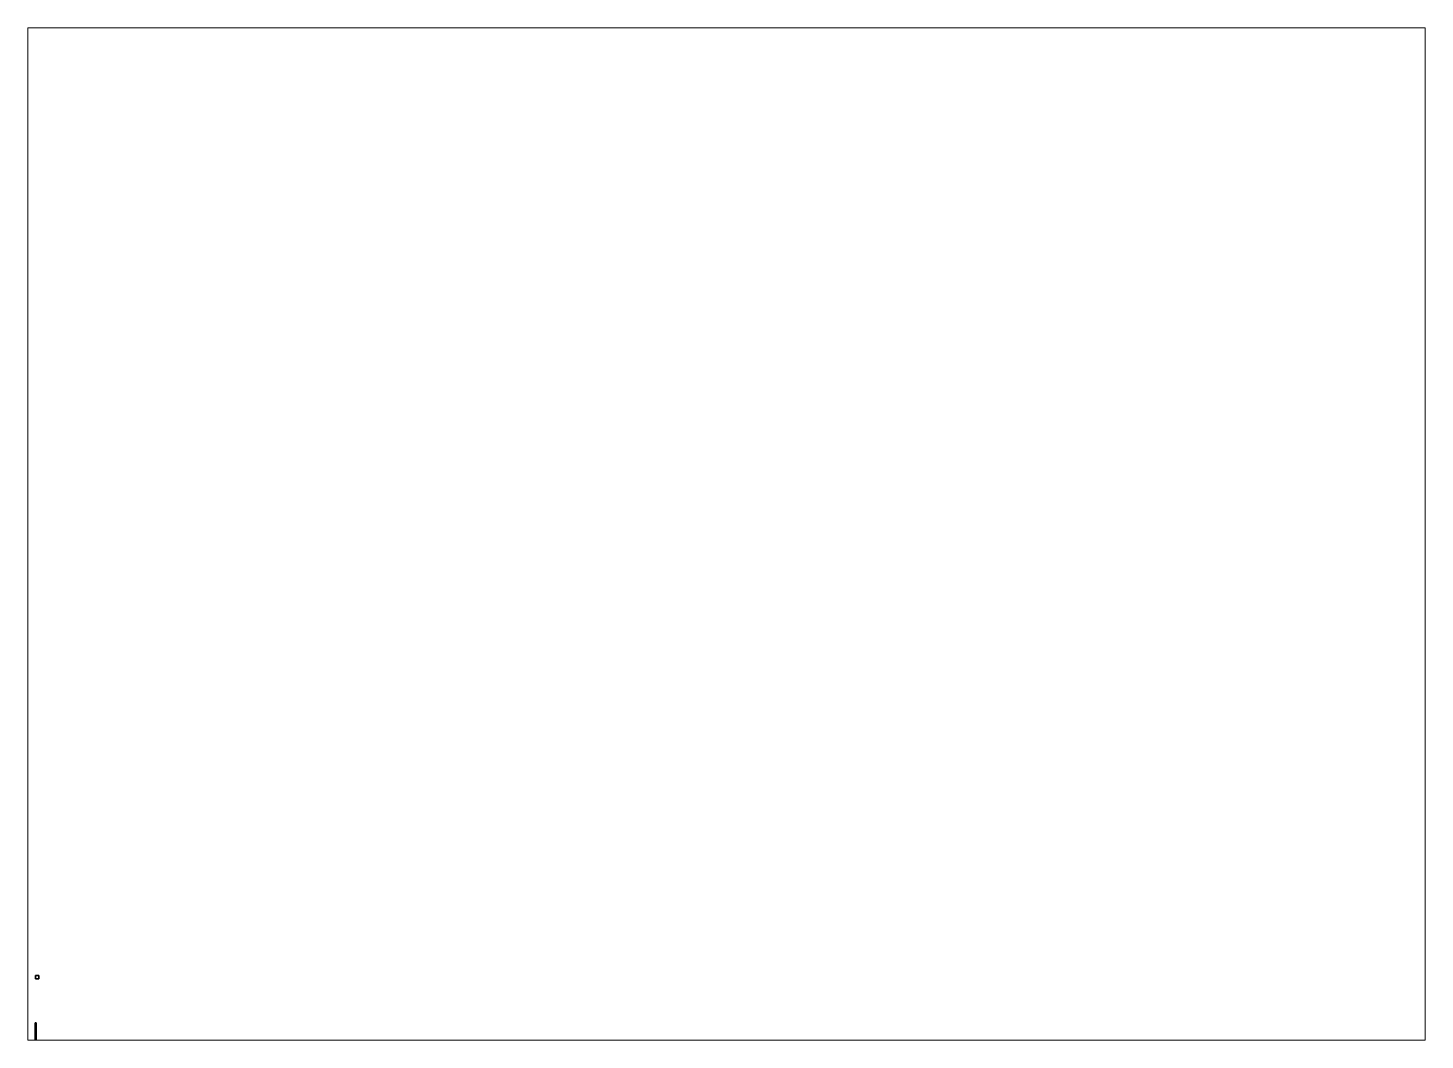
# Paper-space layout 'Layout1' of a CAD drawing. Header units: millimetres. Extents: x 28 to 251, y 20 to 181.
# The model-space entities are those that its viewports show. They can reach past a viewport. Long polylines and large blocks are cut down to what shows.
import ezdxf

# ---------------------------------------------------------------- set-up
doc = ezdxf.new("R2010")
doc.units = ezdxf.units.MM
doc.layers.add('p2', color=3, linetype='Continuous')

msp = doc.modelspace()

# ---------------------------------------------------------------- linework, layer by layer
for points in [[(1, 14.33, 4.84), (1, 14.33, 3.84), (0, 14.33, 3.84), (0, 14.33, 4.84)], [(1, 14.33, 3.84), (1, 13.33, 3.84), (0, 13.33, 3.84), (0, 14.33, 3.84)], [(0, 14.33, 3.84), (0, 13.33, 3.84), (0, 13.33, 4.84), (0, 14.33, 4.84)], [(0, 14.33, 4.84), (0, 13.33, 4.84), (1, 13.33, 4.84), (1, 14.33, 4.84)], [(0, 13.33, 4.84), (0, 13.33, 3.84), (1, 13.33, 3.84), (1, 13.33, 4.84)], [(1, 13.33, 4.84), (1, 13.33, 3.84), (1, 14.33, 3.84), (1, 14.33, 4.84)], [(-0.16, -0.09, -1.41), (-0.16, -0.07, -0.42), (-0.16, 0, -0.42), (-0.16, 0, -1.41)], [(0.16, 0, -0.42), (0.16, 0, -1.41), (-0.16, 0, -1.41), (-0.16, 0, -0.42)], [(0, -0.03, -0.36), (0.16, 0, -0.42), (-0.16, 0, -0.42), (0, -0.03, -0.36)], [(-0.16, -0.07, -0.42), (0, -0.13, -0.33), (0, -0.03, -0.36), (-0.16, 0, -0.42)], [(0.16, 0, -1.41), (0, -0.09, -1.5), (0, -0.09, -1.5), (-0.16, 0, -1.41)], [(0, -0.09, -1.5), (-0.16, -0.09, -1.41), (-0.16, 0, -1.41), (0, -0.09, -1.5)], [(0, -0.13, -0.33), (0.16, -0.07, -0.42), (0.16, 0, -0.42), (0, -0.03, -0.36)], [(0.16, -0.09, -1.41), (0, -0.09, -1.5), (0, -0.09, -1.5), (0.16, 0, -1.41)], [(0.16, -0.07, -0.42), (0.16, -0.09, -1.41), (0.16, 0, -1.41), (0.16, 0, -0.42)], [(-0.16, -1.98, -0.71), (-0.16, -1.75, -0.26), (-0.16, -0.07, -0.42), (-0.16, -0.09, -1.41)], [(-0.16, -1.75, -0.26), (0, -1.8, -0.2), (0, -0.13, -0.33), (-0.16, -0.07, -0.42)], [(0, -1.98, -0.86), (-0.16, -1.98, -0.71), (-0.16, -0.09, -1.41), (0, -0.09, -1.5)], [(-0.16, -2.17, -0.71), (-0.16, -2.09, -0.26), (-0.16, -1.75, -0.26), (-0.16, -1.98, -0.71)], [(-0.16, -2.09, -0.26), (0, -2.11, -0.2), (0, -1.8, -0.2), (-0.16, -1.75, -0.26)], [(0, -2.18, -0.86), (-0.16, -2.17, -0.71), (-0.16, -1.98, -0.71), (0, -1.98, -0.86)], [(-0.16, -2.37, -0.83), (-0.16, -2.22, -0.32), (-0.16, -2.09, -0.26), (-0.16, -2.17, -0.71)], [(-0.16, -2.22, -0.32), (0, -2.24, -0.27), (0, -2.11, -0.2), (-0.16, -2.09, -0.26)], [(0, -2.37, -0.92), (-0.16, -2.37, -0.83), (-0.16, -2.17, -0.71), (0, -2.18, -0.86)], [(-0.16, -2.56, -0.65), (-0.16, -2.73, -0.57), (-0.16, -2.57, -0.32), (-0.16, -2.22, -0.32)], [(-0.16, -2.43, -0.83), (-0.16, -2.56, -0.65), (-0.16, -2.22, -0.32), (-0.16, -2.37, -0.83)], [(-0.16, -2.22, -0.32), (-0.16, -2.57, -0.32), (0, -2.57, -0.27), (0, -2.24, -0.27)], [(0, -2.43, -0.92), (-0.16, -2.43, -0.83), (-0.16, -2.37, -0.83), (0, -2.37, -0.92)], [(0, -2.64, -0.77), (-0.16, -2.56, -0.65), (-0.16, -2.43, -0.83), (0, -2.43, -0.92)], [(0, -2.64, -0.77), (0, -2.8, -0.66), (-0.16, -2.73, -0.57), (-0.16, -2.56, -0.65)], [(-0.16, -2.73, -0.57), (-0.16, -3.18, -0.38), (-0.16, -3.22, -0.04), (-0.16, -2.57, -0.32)], [(-0.16, -2.57, -0.32), (-0.16, -3.22, -0.04), (0, -3.22, -0.04), (0, -2.57, -0.27)], [(0, -2.8, -0.66), (0, -3.12, -0.5), (-0.16, -3.18, -0.38), (-0.16, -2.73, -0.57)], [(0, -3.12, -0.5), (0, -4.65, -0.5), (-0.16, -4.65, -0.38), (-0.16, -3.18, -0.38)], [(-0.16, -3.18, -0.38), (-0.16, -4.65, -0.38), (-0.16, -3.35, 0.07), (-0.16, -3.22, -0.04)], [(0.16, -3.35, 0.07), (0.16, -3.22, -0.04), (-0.16, -3.22, -0.04), (-0.16, -3.35, 0.07)], [(-0.16, -5.71, -0.5), (-0.16, -5.84, 0.07), (-0.16, -3.35, 0.07), (-0.16, -4.65, -0.38)], [(-0.16, -3.35, 0.07), (-0.16, -5.84, 0.07), (-0.14, -5.84, 0.07), (-0.14, -3.35, 0.07)], [(-0.1, -2.69, 0.07), (-0.07, -2.69, 0), (-0.1, -2.75, -0.03), (-0.14, -2.75, 0.07)], [(-0.07, -2.69, 0.14), (-0.1, -2.69, 0.07), (-0.14, -2.75, 0.07), (-0.1, -2.75, 0.17)], [(-0.14, -2.85, 0.07), (-0.1, -2.85, 0.17), (-0.1, -2.75, 0.17), (-0.14, -2.75, 0.07)], [(-0.1, -2.85, -0.03), (-0.14, -2.85, 0.07), (-0.14, -2.75, 0.07), (-0.1, -2.75, -0.03)], [(-0.1, -2.94, 0.07), (-0.07, -2.94, 0.14), (-0.1, -2.85, 0.17), (-0.14, -2.85, 0.07)], [(-0.07, -2.94, 0), (-0.1, -2.94, 0.07), (-0.14, -2.85, 0.07), (-0.1, -2.85, -0.03)], [(-0.07, -2.69, 0), (0, -2.69, -0.03), (0, -2.75, -0.07), (-0.1, -2.75, -0.03)], [(0, -2.69, 0.17), (-0.07, -2.69, 0.14), (-0.1, -2.75, 0.17), (0, -2.75, 0.21)], [(0.07, -2.69, 0), (-0.1, -2.69, 0.07), (-0.07, -2.69, 0.14), (0.1, -2.69, 0.07)], [(0, -2.69, -0.03), (-0.07, -2.69, 0), (-0.1, -2.69, 0.07), (0.07, -2.69, 0)], [(-0.1, -2.85, 0.17), (0, -2.85, 0.21), (0, -2.75, 0.21), (-0.1, -2.75, 0.17)], [(0, -2.85, -0.07), (-0.1, -2.85, -0.03), (-0.1, -2.75, -0.03), (0, -2.75, -0.07)], [(-0.07, -2.94, 0.14), (0, -2.94, 0.17), (0, -2.85, 0.21), (-0.1, -2.85, 0.17)], [(0, -2.94, -0.03), (-0.07, -2.94, 0), (-0.1, -2.85, -0.03), (0, -2.85, -0.07)], [(0.08, -3.1, 0.31), (0.08, -3.1, 0.17), (-0.08, -3.1, 0.17), (-0.08, -3.1, 0.31)], [(-0.08, -3.1, 0.31), (-0.08, -3.1, 0.17), (-0.08, -3.21, 0.25), (-0.08, -3.21, 0.31)], [(0.08, -3.21, 0.31), (0.08, -3.1, 0.31), (-0.08, -3.1, 0.31), (-0.08, -3.21, 0.31)], [(-0.08, -3.1, 0.17), (-0.08, -3.1, 0.17), (-0.08, -3.26, 0.17), (-0.08, -3.21, 0.25)], [(-0.08, -3.21, 0.31), (-0.08, -3.21, 0.25), (0.08, -3.21, 0.25), (0.08, -3.21, 0.31)], [(-0.08, -3.21, 0.25), (-0.08, -3.26, 0.17), (0.08, -3.26, 0.17), (0.08, -3.21, 0.25)], [(0.1, -2.69, 0.07), (-0.07, -2.69, 0.14), (0, -2.69, 0.17), (0.07, -2.69, 0.14)], [(0, -1.8, -0.2), (0.16, -1.75, -0.26), (0.16, -0.07, -0.42), (0, -0.13, -0.33)], [(0.16, -1.98, -0.71), (0, -1.98, -0.86), (0, -0.09, -1.5), (0.16, -0.09, -1.41)], [(0, -2.11, -0.2), (0.16, -2.09, -0.26), (0.16, -1.75, -0.26), (0, -1.8, -0.2)], [(0.16, -2.17, -0.71), (0, -2.18, -0.86), (0, -1.98, -0.86), (0.16, -1.98, -0.71)], [(0, -2.24, -0.27), (0.16, -2.22, -0.32), (0.16, -2.09, -0.26), (0, -2.11, -0.2)], [(0.16, -2.37, -0.83), (0, -2.37, -0.92), (0, -2.18, -0.86), (0.16, -2.17, -0.71)], [(0.16, -2.57, -0.32), (0.16, -2.22, -0.32), (0, -2.24, -0.27), (0, -2.57, -0.27)], [(0.16, -2.43, -0.83), (0, -2.43, -0.92), (0, -2.37, -0.92), (0.16, -2.37, -0.83)], [(0.16, -2.56, -0.65), (0, -2.64, -0.77), (0, -2.43, -0.92), (0.16, -2.43, -0.83)], [(0, -2.8, -0.66), (0, -2.64, -0.77), (0.16, -2.56, -0.65), (0.16, -2.73, -0.57)], [(0.16, -3.22, -0.04), (0.16, -2.57, -0.32), (0, -2.57, -0.27), (0, -3.22, -0.04)], [(0, -2.69, -0.03), (0.07, -2.69, 0), (0.1, -2.75, -0.03), (0, -2.75, -0.07)], [(0.07, -2.69, 0.14), (0, -2.69, 0.17), (0, -2.75, 0.21), (0.1, -2.75, 0.17)], [(0, -3.12, -0.5), (0, -2.8, -0.66), (0.16, -2.73, -0.57), (0.16, -3.18, -0.38)], [(0, -2.85, 0.21), (0.1, -2.85, 0.17), (0.1, -2.75, 0.17), (0, -2.75, 0.21)], [(0.1, -2.85, -0.03), (0, -2.85, -0.07), (0, -2.75, -0.07), (0.1, -2.75, -0.03)], [(0, -2.94, 0.17), (0.07, -2.94, 0.14), (0.1, -2.85, 0.17), (0, -2.85, 0.21)], [(0.07, -2.94, 0), (0, -2.94, -0.03), (0, -2.85, -0.07), (0.1, -2.85, -0.03)], [(0, -4.65, -0.5), (0, -3.12, -0.5), (0.16, -3.18, -0.38), (0.16, -4.65, -0.38)], [(0.07, -2.69, 0), (0.1, -2.69, 0.07), (0.14, -2.75, 0.07), (0.1, -2.75, -0.03)], [(0.1, -2.69, 0.07), (0.07, -2.69, 0.14), (0.1, -2.75, 0.17), (0.14, -2.75, 0.07)], [(0.07, -2.94, 0.14), (0.1, -2.94, 0.07), (0.14, -2.85, 0.07), (0.1, -2.85, 0.17)], [(0.1, -2.94, 0.07), (0.07, -2.94, 0), (0.1, -2.85, -0.03), (0.14, -2.85, 0.07)], [(0.08, -3.21, 0.25), (0.08, -3.1, 0.17), (0.08, -3.1, 0.31), (0.08, -3.21, 0.31)], [(0.08, -3.26, 0.17), (0.08, -3.1, 0.17), (0.08, -3.1, 0.17), (0.08, -3.21, 0.25)], [(0.1, -2.85, 0.17), (0.14, -2.85, 0.07), (0.14, -2.75, 0.07), (0.1, -2.75, 0.17)], [(0.14, -2.85, 0.07), (0.1, -2.85, -0.03), (0.1, -2.75, -0.03), (0.14, -2.75, 0.07)], [(0.16, -5.84, 0.07), (0.16, -3.35, 0.07), (0.14, -3.35, 0.07), (0.14, -5.84, 0.07)], [(0.16, -1.75, -0.26), (0.16, -1.98, -0.71), (0.16, -0.09, -1.41), (0.16, -0.07, -0.42)], [(0.16, -2.09, -0.26), (0.16, -2.17, -0.71), (0.16, -1.98, -0.71), (0.16, -1.75, -0.26)], [(0.16, -2.22, -0.32), (0.16, -2.37, -0.83), (0.16, -2.17, -0.71), (0.16, -2.09, -0.26)], [(0.16, -2.73, -0.57), (0.16, -2.56, -0.65), (0.16, -2.22, -0.32), (0.16, -2.57, -0.32)], [(0.16, -2.56, -0.65), (0.16, -2.43, -0.83), (0.16, -2.37, -0.83), (0.16, -2.22, -0.32)], [(0.16, -3.18, -0.38), (0.16, -2.73, -0.57), (0.16, -2.57, -0.32), (0.16, -3.22, -0.04)], [(0.16, -4.65, -0.38), (0.16, -3.18, -0.38), (0.16, -3.22, -0.04), (0.16, -3.35, 0.07)], [(0.16, -5.84, 0.07), (0.16, -5.71, -0.5), (0.16, -4.65, -0.38), (0.16, -3.35, 0.07)], [(-0.16, -5.64, -0.58), (-0.16, -5.71, -0.5), (-0.16, -4.65, -0.38), (-0.16, -4.74, -0.54)], [(-0.16, -4.74, -0.54), (-0.16, -4.65, -0.38), (0, -4.65, -0.5), (0, -4.65, -0.54)], [(0.16, -5.71, -0.5), (-0.16, -5.71, -0.5), (-0.16, -5.64, -0.58), (0.16, -5.64, -0.58)], [(-0.16, -5.88, -0.38), (-0.16, -5.84, 0.07), (-0.16, -5.84, 0.07), (-0.16, -5.71, -0.5)], [(-0.11, -5.88, -0.49), (-0.16, -5.88, -0.38), (-0.16, -5.71, -0.5)], [(0, -5.88, -0.54), (-0.11, -5.88, -0.49), (-0.16, -5.71, -0.5), (0, -5.88, -0.54)], [(0, -5.88, -0.54), (0, -5.88, -0.54), (-0.16, -5.71, -0.5), (0.16, -5.71, -0.5)], [(-0.16, -7.45, 0.07), (-0.11, -7.45, 0.18), (-0.11, -5.84, 0.18), (-0.16, -5.84, 0.07)], [(-0.16, -7.45, -0.31), (-0.16, -7.45, 0.07), (-0.16, -5.84, 0.07), (-0.16, -5.96, -0.38)], [(-0.16, -5.96, -0.38), (-0.16, -5.84, 0.07), (-0.16, -5.84, 0.07), (-0.16, -5.88, -0.38)], [(-0.16, -5.84, 0.07), (-0.11, -5.84, 0.18), (-0.1, -5.84, 0.17), (-0.14, -5.84, 0.07)], [(-0.11, -5.96, -0.49), (-0.16, -5.96, -0.38), (-0.16, -5.88, -0.38), (-0.11, -5.88, -0.49)], [(-0.11, -7.45, -0.42), (-0.16, -7.45, -0.31), (-0.16, -5.96, -0.38), (-0.11, -5.96, -0.49)], [(-0.11, -7.45, 0.18), (0, -7.45, 0.23), (0, -5.84, 0.23), (-0.11, -5.84, 0.18)], [(-0.11, -5.84, 0.18), (0, -5.84, 0.23), (0, -5.84, 0.21), (-0.1, -5.84, 0.17)], [(0, -5.96, -0.54), (-0.11, -5.96, -0.49), (-0.11, -5.88, -0.49), (0, -5.88, -0.54)], [(0, -7.45, -0.47), (-0.11, -7.45, -0.42), (-0.11, -5.96, -0.49), (0, -5.96, -0.54)], [(0.08, -4.69, 0.25), (0.08, -4.69, 0.17), (-0.08, -4.69, 0.17), (-0.08, -4.69, 0.25)], [(-0.08, -4.69, 0.25), (-0.08, -4.69, 0.17), (-0.08, -5.64, 0.17), (-0.08, -5, 0.25)], [(0.08, -5, 0.25), (0.08, -4.69, 0.25), (-0.08, -4.69, 0.25), (-0.08, -5, 0.25)], [(0.08, -5, 0.35), (0.08, -5, 0.25), (-0.08, -5, 0.25), (-0.08, -5, 0.35)], [(-0.08, -5, 0.35), (-0.08, -5, 0.25), (-0.08, -5.17, 0.29), (-0.08, -5.17, 0.35)], [(0.08, -5.17, 0.35), (0.08, -5, 0.35), (-0.08, -5, 0.35), (-0.08, -5.17, 0.35)], [(-0.08, -5.17, 0.29), (-0.08, -5, 0.25), (-0.08, -5.64, 0.17), (-0.08, -5.64, 0.29)], [(-0.08, -5.17, 0.35), (-0.08, -5.17, 0.29), (0.08, -5.17, 0.29), (0.08, -5.17, 0.35)], [(0.08, -5.64, 0.29), (0.08, -5.17, 0.29), (-0.08, -5.17, 0.29), (-0.08, -5.64, 0.29)], [(0.08, -5.52, 0.34), (0.08, -5.47, 0.29), (-0.08, -5.47, 0.29), (-0.08, -5.52, 0.34)], [(-0.08, -5.52, 0.34), (-0.08, -5.47, 0.29), (-0.08, -5.59, 0.29), (-0.08, -5.57, 0.34)], [(0.08, -5.57, 0.34), (0.08, -5.52, 0.34), (-0.08, -5.52, 0.34), (-0.08, -5.57, 0.34)], [(-0.08, -5.57, 0.34), (-0.08, -5.59, 0.29), (0.08, -5.59, 0.29), (0.08, -5.57, 0.34)], [(-0.08, -5.64, 0.29), (-0.08, -5.64, 0.17), (0.08, -5.64, 0.17), (0.08, -5.64, 0.29)], [(0.16, -4.65, -0.38), (0.16, -4.74, -0.54), (0, -4.65, -0.54), (0, -4.65, -0.5)], [(0.11, -5.88, -0.49), (0, -5.88, -0.54), (0, -5.88, -0.54), (0.16, -5.71, -0.5)], [(0, -7.45, 0.23), (0.11, -7.45, 0.18), (0.11, -5.84, 0.18), (0, -5.84, 0.23)], [(0, -5.84, 0.23), (0.11, -5.84, 0.18), (0.1, -5.84, 0.17), (0, -5.84, 0.21)], [(0.11, -5.96, -0.49), (0, -5.96, -0.54), (0, -5.88, -0.54), (0.11, -5.88, -0.49)], [(0.11, -7.45, -0.42), (0, -7.45, -0.47), (0, -5.96, -0.54), (0.11, -5.96, -0.49)], [(0.08, -5.64, 0.17), (0.08, -4.69, 0.17), (0.08, -4.69, 0.25), (0.08, -5, 0.25)], [(0.08, -5.17, 0.29), (0.08, -5, 0.25), (0.08, -5, 0.35), (0.08, -5.17, 0.35)], [(0.08, -5.64, 0.17), (0.08, -5, 0.25), (0.08, -5.17, 0.29), (0.08, -5.64, 0.29)], [(0.08, -5.59, 0.29), (0.08, -5.47, 0.29), (0.08, -5.52, 0.34), (0.08, -5.57, 0.34)], [(0.11, -5.84, 0.18), (0.16, -5.84, 0.07), (0.14, -5.84, 0.07), (0.1, -5.84, 0.17)], [(0.16, -5.88, -0.38), (0.11, -5.88, -0.49), (0.16, -5.71, -0.5)], [(0.11, -7.45, 0.18), (0.16, -7.45, 0.07), (0.16, -5.84, 0.07), (0.11, -5.84, 0.18)], [(0.16, -5.96, -0.38), (0.11, -5.96, -0.49), (0.11, -5.88, -0.49), (0.16, -5.88, -0.38)], [(0.16, -7.45, -0.31), (0.11, -7.45, -0.42), (0.11, -5.96, -0.49), (0.16, -5.96, -0.38)], [(0.16, -5.71, -0.5), (0.16, -5.64, -0.58), (0.16, -4.74, -0.54), (0.16, -4.65, -0.38)], [(0.16, -5.84, 0.07), (0.16, -5.88, -0.38), (0.16, -5.71, -0.5), (0.16, -5.84, 0.07)], [(0.16, -7.45, 0.07), (0.16, -7.45, -0.31), (0.16, -5.96, -0.38), (0.16, -5.84, 0.07)], [(0.16, -5.84, 0.07), (0.16, -5.96, -0.38), (0.16, -5.88, -0.38), (0.16, -5.84, 0.07)]]:
    msp.add_3dface(points)
at = {"layer": 'p2'}
for points in [[(-0.14, -5.84, 0.07), (-0.1, -5.84, 0.17), (-0.1, -3.08, 0.17), (-0.14, -3.08, 0.07)], [(-0.1, -3.24, -0.03), (-0.14, -3.35, 0.07), (-0.14, -3.08, 0.07), (-0.1, -3.08, -0.03)], [(-0.1, -3.08, -0.03), (-0.14, -3.08, 0.07), (-0.1, -3.08, 0.07), (-0.07, -3.08, 0)], [(-0.14, -3.08, 0.07), (-0.1, -3.08, 0.17), (-0.07, -3.08, 0.14), (-0.1, -3.08, 0.07)], [(-0.1, -3.08, 0.07), (-0.07, -3.08, 0.14), (-0.07, -2.94, 0.14), (-0.1, -2.94, 0.07)], [(-0.07, -3.08, 0), (-0.1, -3.08, 0.07), (-0.1, -2.94, 0.07), (-0.07, -2.94, 0)], [(-0.1, -5.84, 0.17), (0, -5.84, 0.21), (0, -3.08, 0.21), (-0.1, -3.08, 0.17)], [(0, -3.14, -0.07), (-0.1, -3.24, -0.03), (-0.1, -3.08, -0.03), (0, -3.08, -0.07)], [(0, -3.08, -0.07), (-0.1, -3.08, -0.03), (-0.07, -3.08, 0), (0, -3.08, -0.03)], [(-0.1, -3.08, 0.17), (0, -3.08, 0.21), (0, -3.08, 0.17), (-0.07, -3.08, 0.14)], [(-0.07, -3.08, 0.14), (0, -3.08, 0.17), (0, -2.94, 0.17), (-0.07, -2.94, 0.14)], [(0, -3.08, -0.03), (-0.07, -3.08, 0), (-0.07, -2.94, 0), (0, -2.94, -0.03)], [(-0.05, -3.18, -0.55), (-0.05, -3.17, -0.43), (-0.05, -2.69, -0.62), (-0.05, -3.07, -0.62)], [(-0.05, -3.07, -0.62), (-0.05, -2.69, -0.62), (0.05, -2.69, -0.62), (0.05, -3.07, -0.62)], [(-0.05, -3.15, -0.62), (-0.05, -3.18, -0.55), (-0.05, -3.07, -0.62), (-0.05, -3.1, -0.66)], [(-0.05, -3.1, -0.66), (-0.05, -3.07, -0.62), (0.05, -3.07, -0.62), (0.05, -3.1, -0.66)], [(-0.05, -3.15, -0.73), (-0.05, -3.15, -0.62), (-0.05, -3.1, -0.66), (-0.05, -3.11, -0.77)], [(-0.05, -3.11, -0.77), (-0.05, -3.1, -0.66), (0.05, -3.1, -0.66), (0.05, -3.11, -0.77)], [(-0.05, -3.26, -0.82), (-0.05, -3.15, -0.73), (-0.05, -3.11, -0.77), (-0.05, -3.23, -0.86)], [(-0.05, -3.23, -0.86), (-0.05, -3.11, -0.77), (0.05, -3.11, -0.77), (0.05, -3.23, -0.86)], [(0.05, -3.26, -0.82), (0.05, -3.15, -0.73), (-0.05, -3.15, -0.73), (-0.05, -3.26, -0.82)], [(0.05, -3.15, -0.73), (0.05, -3.15, -0.62), (-0.05, -3.15, -0.62), (-0.05, -3.15, -0.73)], [(0.05, -3.15, -0.62), (0.05, -3.18, -0.55), (-0.05, -3.18, -0.55), (-0.05, -3.15, -0.62)], [(-0.05, -3.17, -0.43), (-0.05, -3.18, -0.55), (-0.05, -3.76, -0.55), (-0.05, -3.9, -0.43)], [(-0.05, -3.35, -0.62), (-0.05, -3.47, -0.55), (-0.05, -3.18, -0.55), (-0.05, -3.3, -0.62)], [(-0.05, -3.3, -0.62), (-0.05, -3.18, -0.55), (0.05, -3.18, -0.55), (0.05, -3.3, -0.62)], [(-0.05, -3.67, -0.82), (-0.05, -3.26, -0.82), (-0.05, -3.23, -0.86), (-0.05, -3.68, -0.86)], [(-0.05, -3.68, -0.86), (-0.05, -3.23, -0.86), (0.05, -3.23, -0.86), (0.05, -3.68, -0.86)], [(0.05, -3.67, -0.82), (0.05, -3.26, -0.82), (-0.05, -3.26, -0.82), (-0.05, -3.67, -0.82)], [(-0.05, -3.35, -0.72), (-0.05, -3.35, -0.62), (-0.05, -3.3, -0.62), (-0.05, -3.3, -0.74)], [(-0.05, -3.3, -0.74), (-0.05, -3.3, -0.62), (0.05, -3.3, -0.62), (0.05, -3.3, -0.74)], [(-0.05, -3.4, -0.79), (-0.05, -3.35, -0.72), (-0.05, -3.3, -0.74), (-0.05, -3.36, -0.81)], [(-0.05, -3.36, -0.81), (-0.05, -3.3, -0.74), (0.05, -3.3, -0.74), (0.05, -3.36, -0.81)], [(0.05, -3.35, -0.62), (0.05, -3.47, -0.55), (-0.05, -3.47, -0.55), (-0.05, -3.35, -0.62)], [(0.05, -3.35, -0.72), (0.05, -3.35, -0.62), (-0.05, -3.35, -0.62), (-0.05, -3.35, -0.72)], [(0.05, -3.4, -0.79), (0.05, -3.35, -0.72), (-0.05, -3.35, -0.72), (-0.05, -3.4, -0.79)], [(0.05, -3.36, -0.81), (0.05, -3.4, -0.79), (-0.05, -3.4, -0.79), (-0.05, -3.36, -0.81)], [(-0.05, -3.76, -0.55), (-0.05, -3.47, -0.55), (0.05, -3.47, -0.55), (0.05, -3.76, -0.55)], [(-0.05, -3.74, -0.8), (-0.05, -3.67, -0.82), (-0.05, -3.68, -0.86), (-0.05, -3.75, -0.84)], [(0.05, -3.74, -0.8), (0.05, -3.67, -0.82), (-0.05, -3.67, -0.82), (-0.05, -3.74, -0.8)], [(-0.05, -3.75, -0.84), (-0.05, -3.68, -0.86), (0.05, -3.68, -0.86), (0.05, -3.75, -0.84)], [(-0.05, -3.81, -0.72), (-0.05, -3.74, -0.8), (-0.05, -3.75, -0.84), (-0.05, -3.85, -0.72)], [(0.05, -3.81, -0.72), (0.05, -3.74, -0.8), (-0.05, -3.74, -0.8), (-0.05, -3.81, -0.72)], [(-0.05, -3.85, -0.72), (-0.05, -3.75, -0.84), (0.05, -3.75, -0.84), (0.05, -3.85, -0.72)], [(0.05, -3.76, -0.55), (0.05, -3.81, -0.61), (-0.05, -3.81, -0.61), (-0.05, -3.76, -0.55)], [(-0.05, -3.76, -0.55), (-0.05, -3.81, -0.61), (-0.05, -3.85, -0.59), (-0.05, -3.9, -0.54)], [(-0.05, -3.9, -0.43), (-0.05, -3.76, -0.55), (-0.05, -3.9, -0.54), (-0.05, -3.9, -0.43)], [(0.05, -3.81, -0.61), (0.05, -3.81, -0.72), (-0.05, -3.81, -0.72), (-0.05, -3.81, -0.61)], [(-0.05, -3.81, -0.61), (-0.05, -3.81, -0.72), (-0.05, -3.85, -0.72), (-0.05, -3.85, -0.59)], [(-0.05, -3.85, -0.59), (-0.05, -3.85, -0.72), (0.05, -3.85, -0.72), (0.05, -3.85, -0.59)], [(-0.05, -3.9, -0.54), (-0.05, -3.85, -0.59), (0.05, -3.85, -0.59), (0.05, -3.9, -0.54)], [(-0.05, -3.9, -0.43), (-0.05, -3.9, -0.54), (0.05, -3.9, -0.54), (0.05, -3.9, -0.43)], [(0, -3.08, 0.17), (0.07, -3.08, 0.14), (0.07, -2.94, 0.14), (0, -2.94, 0.17)], [(0.07, -3.08, 0), (0, -3.08, -0.03), (0, -2.94, -0.03), (0.07, -2.94, 0)], [(0, -5.84, 0.21), (0.1, -5.84, 0.17), (0.1, -3.08, 0.17), (0, -3.08, 0.21)], [(0.1, -3.24, -0.03), (0, -3.14, -0.07), (0, -3.08, -0.07), (0.1, -3.08, -0.03)], [(0, -3.08, 0.21), (0.1, -3.08, 0.17), (0.07, -3.08, 0.14), (0, -3.08, 0.17)], [(0.1, -3.08, -0.03), (0, -3.08, -0.07), (0, -3.08, -0.03), (0.07, -3.08, 0)], [(0.05, -2.69, -0.62), (0.05, -3.17, -0.43), (0.05, -3.18, -0.55), (0.05, -3.07, -0.62)], [(0.05, -3.07, -0.62), (0.05, -3.18, -0.55), (0.05, -3.15, -0.62), (0.05, -3.1, -0.66)], [(0.05, -3.1, -0.66), (0.05, -3.15, -0.62), (0.05, -3.15, -0.73), (0.05, -3.11, -0.77)], [(0.05, -3.11, -0.77), (0.05, -3.15, -0.73), (0.05, -3.26, -0.82), (0.05, -3.23, -0.86)], [(0.05, -3.76, -0.55), (0.05, -3.18, -0.55), (0.05, -3.17, -0.43), (0.05, -3.9, -0.43)], [(0.05, -3.18, -0.55), (0.05, -3.47, -0.55), (0.05, -3.35, -0.62), (0.05, -3.3, -0.62)], [(0.05, -3.23, -0.86), (0.05, -3.26, -0.82), (0.05, -3.67, -0.82), (0.05, -3.68, -0.86)], [(0.05, -3.3, -0.62), (0.05, -3.35, -0.62), (0.05, -3.35, -0.72), (0.05, -3.3, -0.74)], [(0.05, -3.3, -0.74), (0.05, -3.35, -0.72), (0.05, -3.4, -0.79), (0.05, -3.36, -0.81)], [(0.05, -3.68, -0.86), (0.05, -3.67, -0.82), (0.05, -3.74, -0.8), (0.05, -3.75, -0.84)], [(0.05, -3.75, -0.84), (0.05, -3.74, -0.8), (0.05, -3.81, -0.72), (0.05, -3.85, -0.72)], [(0.05, -3.85, -0.59), (0.05, -3.81, -0.61), (0.05, -3.76, -0.55), (0.05, -3.9, -0.54)], [(0.05, -3.9, -0.54), (0.05, -3.76, -0.55), (0.05, -3.9, -0.43)], [(0.05, -3.85, -0.72), (0.05, -3.81, -0.72), (0.05, -3.81, -0.61), (0.05, -3.85, -0.59)], [(0.07, -3.08, 0.14), (0.1, -3.08, 0.07), (0.1, -2.94, 0.07), (0.07, -2.94, 0.14)], [(0.1, -3.08, 0.07), (0.07, -3.08, 0), (0.07, -2.94, 0), (0.1, -2.94, 0.07)], [(0.1, -3.08, 0.17), (0.14, -3.08, 0.07), (0.1, -3.08, 0.07), (0.07, -3.08, 0.14)], [(0.14, -3.08, 0.07), (0.1, -3.08, -0.03), (0.07, -3.08, 0), (0.1, -3.08, 0.07)], [(0.1, -5.84, 0.17), (0.14, -5.84, 0.07), (0.14, -3.08, 0.07), (0.1, -3.08, 0.17)], [(0.14, -3.35, 0.07), (0.1, -3.24, -0.03), (0.1, -3.08, -0.03), (0.14, -3.08, 0.07)], [(0.16, -4.65, -0.54), (0.16, -4.66, -0.66), (-0.16, -4.66, -0.66), (-0.16, -4.65, -0.54)], [(-0.16, -4.65, -0.54), (-0.16, -4.66, -0.66), (-0.16, -4.66, -0.66), (-0.16, -4.74, -0.54)], [(-0.16, -4.74, -0.54), (-0.16, -4.66, -0.66), (-0.16, -5.64, -0.66), (-0.16, -5.64, -0.58)], [(-0.16, -5.64, -0.66), (-0.16, -4.66, -0.66), (0.16, -4.66, -0.66), (0.16, -5.64, -0.66)], [(-0.16, -5.64, -0.58), (-0.16, -5.64, -0.66), (0.16, -5.64, -0.66), (0.16, -5.64, -0.58)], [(0.14, -4.99, -0.66), (0.14, -4.99, -2.68), (-0.14, -4.99, -2.68), (-0.14, -4.99, -0.66)], [(-0.14, -4.99, -0.66), (-0.14, -4.99, -2.68), (-0.14, -5.42, -2.68), (-0.14, -5.42, -0.66)], [(-0.14, -5.42, -2.68), (-0.14, -4.99, -2.68), (0.14, -4.99, -2.68), (0.14, -5.42, -2.68)], [(-0.14, -5.42, -0.66), (-0.14, -5.42, -2.68), (0.14, -5.42, -2.68), (0.14, -5.42, -0.66)], [(0.14, -5.42, -2.68), (0.14, -4.99, -2.68), (0.14, -4.99, -0.66), (0.14, -5.42, -0.66)], [(0.16, -4.66, -0.66), (0.16, -4.66, -0.66), (0.16, -4.65, -0.54), (0.16, -4.74, -0.54)], [(0.16, -5.64, -0.66), (0.16, -4.66, -0.66), (0.16, -4.74, -0.54), (0.16, -5.64, -0.58)]]:
    msp.add_3dface(points, dxfattribs=at)

psp = doc.layouts.get("Layout1")

# ---------------------------------------------------------------- viewports
at = {"layer": '0'}
psp.add_viewport(center=(139.22, 100.81), size=(222.76, 161.29), view_center_point=(210, 148.5), view_height=307.4901, dxfattribs=at)

doc.saveas('drawing.dxf')
